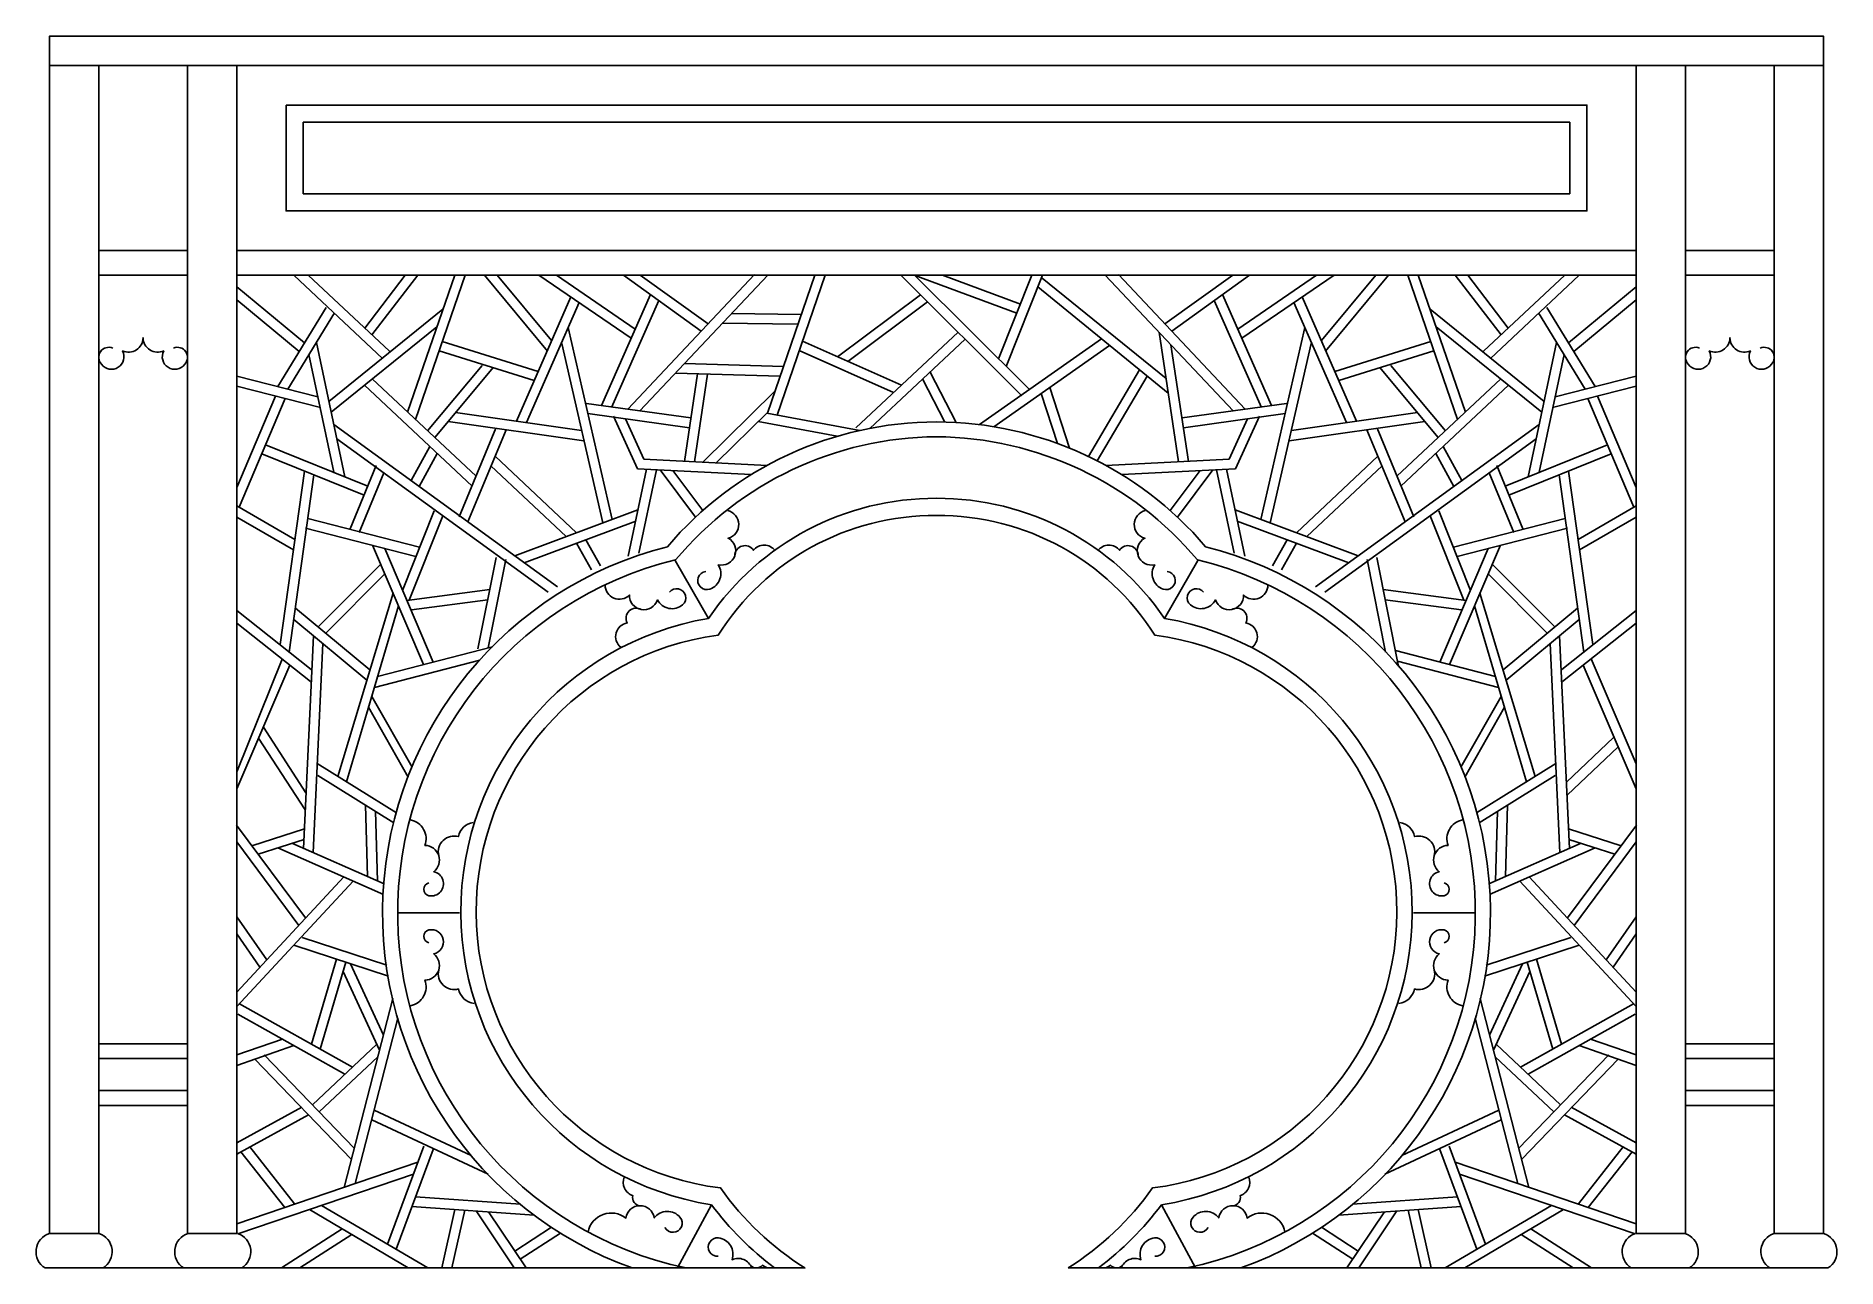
# Model space of a CAD drawing. Header units: metres. Extents: x 168 to 3822, y 1003 to 3503.
import ezdxf

# ---------------------------------------------------------------- set-up
doc = ezdxf.new("R2010")
doc.units = ezdxf.units.M
for name, color, linetype in [('3', 3, 'Continuous'), ('4', 4, 'Continuous'), ('7', 7, 'Continuous')]:
    doc.layers.add(name, color=color, linetype=linetype)

msp = doc.modelspace()

# ---------------------------------------------------------------- linework, layer by layer
at = {"layer": '3'}
for p, q in [((691.71, 3016.77), (871.02, 2848.74)), ((719.79, 3017.87), (884.69, 2863.33)), ((917.02, 3017.87), (834.63, 2910.25)), ((942.21, 3017.87), (849.29, 2896.51)), ((1017.29, 3017.87), (921.52, 2739.8)), ((1038.45, 3017.87), (937.51, 2724.8)), ((1077.77, 3017.87), (1205.67, 2863.33)), ((1103.73, 3017.87), (1213.9, 2884.75)), ((1188.33, 3017.87), (1375.59, 2889.42)), ((1223.69, 3017.87), (1383.83, 2908.02)), ((1359.61, 3017.87), (1517.64, 2903.88)), ((1368.55, 2745.57), (1625.71, 3018.63)), ((1392.86, 2742.21), (1652.47, 3017.87)), ((1393.8, 3017.87), (1531.47, 2918.56)), ((1747.82, 3017.87), (1651.79, 2737.23)), ((1768.95, 3017.87), (1671.67, 2733.56)), ((1922.35, 3017.87), (2167.91, 2772.6)), ((1949.69, 3017.87), (2157.77, 2940.44)), ((1950.65, 3017.87), (2182.05, 2786.75)), ((2007.03, 3017.87), (2165.15, 2959.04)), ((2188.5, 3017.87), (2120.98, 2847.74)), ((2210.02, 3017.87), (2136.39, 2832.35)), ((2209.74, 3011.72), (2460.98, 2807.6)), ((2597.14, 2742.21), (2337.53, 3017.87)), ((2621.45, 2745.57), (2364.29, 3018.63)), ((2596.2, 3017.87), (2458.53, 2918.56)), ((2630.39, 3017.87), (2472.36, 2903.88)), ((2766.31, 3017.87), (2606.17, 2908.02)), ((2801.67, 3017.87), (2614.41, 2889.42)), ((2886.27, 3017.87), (2776.1, 2884.75)), ((2912.23, 3017.87), (2784.33, 2863.33)), ((2951.55, 3017.87), (3052.49, 2724.8)), ((2972.71, 3017.87), (3068.48, 2739.8)), ((3047.79, 3017.87), (3140.71, 2896.51)), ((3072.98, 3017.87), (3155.37, 2910.25)), ((3270.21, 3017.87), (3105.31, 2863.33)), ((3298.29, 3016.77), (3118.98, 2848.74)), ((575, 2993.67), (712.38, 2879.97)), ((575, 2967.7), (701.83, 2862.74)), ((1252.76, 2973.68), (1142.45, 2721.2)), ((1269.55, 2962.16), (1163.01, 2718.29)), ((1414.83, 2978.04), (1315.16, 2752.94)), ((1431.41, 2966.08), (1335.37, 2749.18)), ((1962.53, 2977.74), (1793.9, 2851.89)), ((1976.83, 2963.45), (1814.87, 2842.59)), ((2200.37, 2993.56), (2465.4, 2778.23)), ((2558.59, 2966.08), (2654.63, 2749.18)), ((2575.17, 2978.04), (2674.84, 2752.94)), ((2720.45, 2962.16), (2826.99, 2718.29)), ((2737.24, 2973.68), (2847.55, 2721.2)), ((3415, 2993.67), (3277.62, 2879.97)), ((3415, 2967.7), (3288.17, 2862.74)), ((756.3, 2951.77), (658.28, 2791.56)), ((773.36, 2941.33), (678.56, 2786.39)), ((762.08, 2761.34), (993.34, 2948.34)), ((1578.8, 2939.65), (1720.5, 2938.04)), ((3227.92, 2761.34), (2996.66, 2948.34)), ((3216.64, 2941.33), (3311.44, 2786.39)), ((3233.7, 2951.77), (3331.72, 2791.56)), ((766.75, 2739.4), (981.07, 2912.69)), ((1247.46, 2911.59), (1336.79, 2521.81)), ((1560.16, 2919.86), (1713.68, 2918.12)), ((2038.74, 2901.62), (1831.26, 2707.45)), ((2052.9, 2887.47), (1859.77, 2706.74)), ((2330.07, 2888.18), (2082.55, 2714.28)), ((2446.76, 2901.89), (2486.42, 2638.76)), ((2742.54, 2911.59), (2653.21, 2521.81)), ((3223.25, 2739.4), (3008.93, 2912.69)), ((721.41, 2856.42), (772.22, 2617.47)), ((736.59, 2881.22), (794.59, 2608.44)), ((985.56, 2864.33), (1178.5, 2803.7)), ((992.08, 2883.24), (1186.55, 2822.13)), ((1234.45, 2878.81), (1317.88, 2514.78)), ((1716.44, 2864.4), (1908.07, 2779.33)), ((1722.94, 2883.39), (1923.93, 2794.17)), ((2346.21, 2875.08), (2111.4, 2710.11)), ((2470.84, 2876.32), (2506.49, 2639.78)), ((2755.55, 2878.81), (2672.12, 2514.78)), ((2997.92, 2883.24), (2803.45, 2822.13)), ((3004.44, 2864.33), (2811.5, 2803.7)), ((3253.41, 2881.22), (3195.41, 2608.44)), ((3268.59, 2856.42), (3217.78, 2617.47)), ((1072.85, 2834.59), (962.17, 2701.92)), ((1095.02, 2829.93), (977.53, 2689.11)), ((1465.05, 2818.87), (1677.9, 2812.56)), ((1483.39, 2838.34), (1684.34, 2832.38)), ((1510.3, 2817.53), (1483.51, 2639.78)), ((1530.43, 2816.93), (1503.58, 2638.76)), ((1981.94, 2821.07), (2035.09, 2718.56)), ((2407, 2825.68), (2303.13, 2649.85)), ((2894.98, 2829.93), (3012.47, 2689.11)), ((2917.15, 2834.59), (3027.83, 2701.92)), ((575, 2812.8), (739.62, 2770.82)), ((575, 2792.16), (744.72, 2748.87)), ((834.38, 2794.09), (1052.93, 2589.16)), ((849.67, 2807.16), (1060.5, 2609.48)), ((1667.11, 2782.01), (1520.98, 2637.87)), ((1966.77, 2806.87), (2012.07, 2719.49)), ((2207.59, 2777.69), (2240.7, 2676.09)), ((2224.7, 2789.71), (2264.77, 2666.79)), ((2422.7, 2812.93), (2321.11, 2640.96)), ((3140.33, 2807.16), (2929.5, 2609.48)), ((3155.62, 2794.09), (2937.07, 2589.16)), ((3415, 2792.16), (3245.28, 2748.87)), ((3415, 2812.8), (3250.38, 2770.82)), ((653.33, 2772.18), (575, 2586.35)), ((672.91, 2767.12), (579.93, 2546.55)), ((1284.4, 2757.19), (1496.78, 2727.86)), ((2705.6, 2757.19), (2493.22, 2727.86)), ((3317.09, 2767.12), (3410.07, 2546.55)), ((3336.67, 2772.18), (3415, 2586.35)), ((772.01, 2714.62), (1225.56, 2385.36)), ((1003.81, 2720.6), (1279.65, 2681.59)), ((1018.88, 2738.67), (1274.86, 2702.47)), ((1100.93, 2706.87), (1026.37, 2527.25)), ((1287.57, 2736.57), (1493.8, 2708.08)), ((1339.83, 2731.38), (1388.02, 2624.6)), ((1364.21, 2725.98), (1401.22, 2643.95)), ((1652.6, 2739.61), (1548.06, 2636.5)), ((1633.07, 2720.34), (1793.72, 2690.72)), ((1650.44, 2737.48), (1839.72, 2702.57)), ((2702.43, 2736.57), (2496.2, 2708.08)), ((2625.79, 2725.98), (2588.78, 2643.95)), ((2650.17, 2731.38), (2601.98, 2624.6)), ((2986.19, 2720.6), (2710.35, 2681.59)), ((2971.12, 2738.67), (2715.14, 2702.47)), ((3217.99, 2714.62), (2764.44, 2385.36)), ((2889.07, 2706.87), (2963.63, 2527.25)), ((633.44, 2673.51), (840.96, 2589.72)), ((778.23, 2685.39), (1206.8, 2374.27)), ((966.95, 2669.78), (929, 2600.66)), ((1121.39, 2703.98), (1043.88, 2517.26)), ((3211.77, 2685.39), (2783.2, 2374.27)), ((2868.61, 2703.98), (2946.12, 2517.26)), ((3023.05, 2669.78), (3061, 2600.66)), ((3356.56, 2673.51), (3149.04, 2589.72)), ((625.67, 2655.08), (833.3, 2571.24)), ((982.01, 2655.66), (945.31, 2588.81)), ((1099.11, 2650.32), (1264.45, 2494.9)), ((1401.22, 2643.95), (1651.34, 2631.25)), ((2588.78, 2643.95), (2338.66, 2631.25)), ((2890.89, 2650.32), (2725.55, 2494.9)), ((3007.99, 2655.66), (3044.69, 2588.81)), ((3364.33, 2655.08), (3156.7, 2571.24)), ((712.46, 2620.03), (663.41, 2268.19)), ((731.58, 2612.31), (681.43, 2252.58)), ((858.13, 2631.17), (805, 2502.93)), ((873.57, 2616.18), (823.48, 2495.27)), ((1090.92, 2630.58), (1243.53, 2487.11)), ((1406.53, 2623.66), (1369.22, 2447.25)), ((1388.02, 2624.6), (1619.04, 2612.87)), ((1426.76, 2622.63), (1390.98, 2453.48)), ((1434.26, 2622.25), (1505.68, 2526.18)), ((1460.15, 2620.94), (1520.54, 2539.71)), ((2601.98, 2624.6), (2370.96, 2612.87)), ((2529.85, 2620.94), (2469.46, 2539.71)), ((2555.74, 2622.25), (2484.32, 2526.18)), ((2563.24, 2622.63), (2599.02, 2453.48)), ((2583.47, 2623.66), (2620.78, 2447.25)), ((2899.08, 2630.58), (2746.47, 2487.11)), ((3116.43, 2616.18), (3166.52, 2495.27)), ((3131.87, 2631.17), (3185, 2502.93)), ((3258.42, 2612.31), (3308.57, 2252.58)), ((3277.54, 2620.03), (3326.59, 2268.19)), ((575, 2549.39), (693.12, 2481.26)), ((575, 2526.3), (690.14, 2459.89)), ((719.19, 2523.59), (946.07, 2465.32)), ((975.42, 2539.59), (911.56, 2378)), ((992.94, 2529.52), (925.2, 2358.09)), ((1138.99, 2448.21), (1389.11, 2541.28)), ((2851.01, 2448.21), (2600.89, 2541.28)), ((2997.06, 2529.52), (3064.8, 2358.09)), ((3014.58, 2539.59), (3078.44, 2378)), ((3270.81, 2523.59), (3043.93, 2465.32)), ((3415, 2549.39), (3296.88, 2481.26)), ((3415, 2526.3), (3299.86, 2459.89)), ((714.21, 2504.22), (938.66, 2446.57)), ((1158.42, 2434.1), (1384.98, 2518.41)), ((2831.58, 2434.1), (2605.02, 2518.41)), ((3275.79, 2504.22), (3051.34, 2446.57)), ((850.76, 2469.86), (953.85, 2227.45)), ((875.5, 2462.79), (973.44, 2232.5)), ((1264.15, 2473.45), (1294.77, 2419.94)), ((1283.15, 2480.52), (1313.38, 2427.67)), ((2706.85, 2480.52), (2676.62, 2427.67)), ((2725.85, 2473.45), (2695.23, 2419.94)), ((3114.5, 2462.79), (3016.56, 2232.5)), ((3139.24, 2469.86), (3036.15, 2227.45)), ((867.25, 2431.08), (739.98, 2303.95)), ((1101.6, 2444.52), (1064.45, 2259.01)), ((1121.21, 2440.59), (1085.32, 2261.34)), ((2868.79, 2440.59), (2906.42, 2252.66)), ((2888.4, 2444.52), (2932.6, 2223.76)), ((3122.75, 2431.08), (3250.02, 2303.95)), ((875.69, 2411.24), (755.46, 2291.14)), ((920.3, 2357.44), (1088.59, 2379.56)), ((3069.7, 2357.44), (2901.41, 2379.56)), ((3114.31, 2411.24), (3234.54, 2291.14)), ((693.9, 2342.06), (845.37, 2216.77)), ((892.13, 2372.59), (780.44, 2000.4)), ((903.13, 2346.72), (797.68, 1989.71)), ((929.33, 2338.46), (1084.44, 2358.84)), ((3060.67, 2338.46), (2905.56, 2358.84)), ((3086.87, 2346.72), (3192.32, 1989.71)), ((3097.87, 2372.59), (3209.56, 2000.4)), ((3296.1, 2342.06), (3144.63, 2216.77)), ((575, 2336.79), (726.21, 2217.14)), ((575, 2311.29), (724.73, 2192.81)), ((690.66, 2318.79), (839.13, 2195.98)), ((3299.34, 2318.79), (3150.87, 2195.98)), ((3415, 2336.79), (3263.79, 2217.14)), ((3415, 2311.29), (3265.27, 2192.81)), ((730.4, 2285.92), (710.22, 1854.4)), ((749.48, 2270.14), (729.75, 1846.05)), ((3240.52, 2270.14), (3260.25, 1846.05)), ((3259.6, 2285.92), (3279.78, 1854.4)), ((667.2, 2238.33), (575, 2009.41)), ((1068.47, 2236.34), (854.21, 2181.12)), ((1094.27, 2263.65), (860.82, 2203.47)), ((2926.19, 2255.8), (3129.18, 2203.47)), ((2930.55, 2234.02), (3135.79, 2181.12)), ((3323.34, 2238.76), (3415, 2025.65)), ((682.9, 2225.91), (575, 1975.03)), ((3307.1, 2225.91), (3415, 1975.03)), ((848.79, 2162.76), (931.08, 2019.21)), ((3141.21, 2162.76), (3058.92, 2019.21)), ((842.27, 2140.69), (923.02, 1999.14)), ((3147.73, 2140.69), (3066.98, 1999.14)), ((628.95, 2100.47), (715.47, 1966.79)), ((619.44, 2078.35), (713.87, 1932.47)), ((3368.7, 2079.19), (3273.49, 1989.01)), ((3378.18, 2060.63), (3274.72, 1962.63)), ((738.15, 2026.62), (899.21, 1926.76)), ((3251.85, 2026.62), (3090.79, 1926.76)), ((739.26, 2002.39), (893.94, 1906.5)), ((3250.74, 2002.39), (3096.06, 1906.5)), ((836.28, 1942.24), (840.44, 1797.02)), ((3153.72, 1942.24), (3149.56, 1797.02)), ((574.79, 1901.33), (714.25, 1713.39)), ((856.65, 1929.62), (860.7, 1788.09)), ((3133.35, 1929.62), (3129.3, 1788.09)), ((3415.21, 1901.33), (3275.75, 1713.39)), ((575, 1867.48), (700.72, 1698.06)), ((605.7, 1859.68), (712.61, 1893.76)), ((618.29, 1842.7), (712.04, 1872.58)), ((687.04, 1864.61), (874.06, 1782.2)), ((3302.96, 1864.61), (3115.94, 1782.2)), ((3384.3, 1859.68), (3277.39, 1893.76)), ((3371.71, 1842.7), (3277.96, 1872.58)), ((3415, 1867.48), (3289.28, 1698.06)), ((658.26, 1855.44), (872.73, 1760.93)), ((3331.74, 1855.44), (3117.27, 1760.93)), ((792.13, 1796.45), (575, 1562.73)), ((3197.87, 1796.45), (3415, 1562.73)), ((811.5, 1787.91), (575, 1533.35)), ((3178.5, 1787.91), (3415, 1533.35)), ((575, 1715.62), (636.07, 1628.47)), ((3415, 1715.62), (3353.93, 1628.47)), ((575, 1680.77), (622.15, 1613.49)), ((690.85, 1658.05), (882.73, 1594.89)), ((707.61, 1673.59), (879.28, 1617.08)), ((3299.15, 1658.05), (3107.27, 1594.89)), ((3282.39, 1673.59), (3110.72, 1617.08)), ((3415, 1680.77), (3367.85, 1613.49)), ((777.25, 1629.61), (726.58, 1457.05)), ((796.26, 1623.35), (744.47, 1447)), ((805.53, 1620.3), (872.59, 1475.53)), ((3184.47, 1620.3), (3117.41, 1475.53)), ((3193.74, 1623.35), (3245.53, 1447)), ((3212.75, 1629.61), (3263.42, 1457.05)), ((790.76, 1604.61), (864.7, 1444.99)), ((3199.24, 1604.61), (3125.3, 1444.99)), ((580.41, 1539.17), (809.74, 1410.33)), ((891.8, 1549.83), (792.7, 1166.52)), ((3098.2, 1549.83), (3197.3, 1166.52)), ((3409.59, 1539.17), (3180.26, 1410.33)), ((577, 1518.15), (794.48, 1395.96)), ((902.19, 1510.09), (815.35, 1174.21)), ((3087.81, 1510.09), (3174.65, 1174.21)), ((3413, 1518.15), (3195.52, 1395.96)), ((575, 1435.08), (667.65, 1467.22)), ((3415, 1435.08), (3322.35, 1467.22)), ((575, 1413.92), (690.95, 1454.13)), ((611.38, 1426.53), (807.46, 1223.6)), ((630.37, 1435.65), (814.11, 1245.5)), ((859.2, 1456.87), (728.62, 1333.97)), ((861.14, 1431.24), (742.52, 1319.59)), ((3128.86, 1431.24), (3247.48, 1319.59)), ((3130.8, 1456.87), (3261.38, 1333.97)), ((3359.63, 1435.65), (3175.89, 1245.5)), ((3378.62, 1426.53), (3182.54, 1223.6)), ((3415, 1413.92), (3299.05, 1454.13)), ((707.08, 1329.36), (575, 1256.81)), ((853.9, 1323.31), (1050.96, 1231.21)), ((3136.1, 1323.31), (2939.04, 1231.21)), ((3282.92, 1329.36), (3415, 1256.81)), ((720.3, 1313.81), (575, 1233.99)), ((848.8, 1303.61), (1085.03, 1193.21)), ((3141.2, 1303.61), (2904.97, 1193.21)), ((3269.7, 1313.81), (3415, 1233.99)), ((601.33, 1248.45), (692.36, 1132.74)), ((954.74, 1250.25), (880.81, 1051.1)), ((973.49, 1243.29), (898.31, 1040.77)), ((3016.51, 1243.29), (3091.69, 1040.77)), ((3035.26, 1250.25), (3109.19, 1051.1)), ((3388.67, 1248.45), (3297.64, 1132.74)), ((942.53, 1217.37), (575, 1092.65)), ((583.56, 1238.69), (672.44, 1125.71)), ((3047.47, 1217.37), (3415, 1092.65)), ((3406.44, 1238.69), (3317.56, 1125.71)), ((933.56, 1193.2), (579.46, 1073.04)), ((3056.44, 1193.2), (3410.54, 1073.04)), ((937.85, 1147.3), (1150.57, 1132.39)), ((3052.15, 1147.3), (2839.43, 1132.39)), ((722.28, 1121.51), (923.15, 1002.87)), ((747.26, 1129.98), (962.48, 1002.87)), ((930.6, 1127.76), (1178.55, 1110.38)), ((1017.68, 1121.65), (991.25, 1002.87)), ((1037.86, 1120.24), (1011.74, 1002.87)), ((1060.68, 1118.64), (1137.95, 1002.87)), ((1085.91, 1116.87), (1162, 1002.87)), ((3059.4, 1127.76), (2811.45, 1110.38)), ((2904.09, 1116.87), (2828, 1002.87)), ((2929.32, 1118.64), (2852.05, 1002.87)), ((2952.14, 1120.24), (2978.26, 1002.87)), ((2972.32, 1121.65), (2998.75, 1002.87)), ((3242.74, 1129.98), (3027.52, 1002.87)), ((3267.72, 1121.51), (3066.85, 1002.87)), ((788.93, 1082.14), (665.71, 1002.87)), ((808.2, 1070.76), (702.68, 1002.87)), ((1213.64, 1085.57), (1139.05, 1037.25)), ((1232.07, 1073.68), (1150.16, 1020.61)), ((2757.93, 1073.68), (2839.84, 1020.61)), ((2776.36, 1085.57), (2850.95, 1037.25)), ((3181.8, 1070.76), (3287.32, 1002.87)), ((3201.07, 1082.14), (3324.29, 1002.87))]:
    msp.add_line(p, q, dxfattribs=at)
msp.add_lwpolyline([(710, 3327.87), (3280, 3327.87), (3280, 3182.87), (710, 3182.87)], close=True, dxfattribs=at)
for points in [[(2503.04, 1002.87, 0.8), (2524.42, 2439.7, 0.22), (1994.84, 2689.71, 0.22), (1465.58, 2439.7, 0.8), (1486.96, 1002.87, 0.74)], [(1994.97, 2564.71, 0.25), (1532.56, 2321.04, 0.85), (1538.35, 1131.16, 0.07), (1666.51, 1002.87, 0.07)], [(1995.03, 2564.71, -0.25), (2457.44, 2321.04, -0.85), (2451.65, 1131.16, -0.07), (2323.49, 1002.87, -0.07)]]:
    msp.add_lwpolyline(points, format="xyb", dxfattribs=at)
at = {"layer": '4'}
msp.add_lwpolyline([(2262.19, 1002.87), (3803.67, 1002.87, 0.65), (3795, 1072.87), (3795, 3502.87), (195, 3502.87), (195, 1072.87, 0.65), (186.33, 1002.87), (1727.81, 1002.87, -0.1), (1556.7, 1165.32, -0.88), (1552.05, 2287.12, -0.26), (1995, 2529.71, -0.26), (2437.95, 2287.12, -0.88), (2433.3, 1165.32, -0.1)], format="xyb", close=True, dxfattribs=at)
at = {"layer": '7'}
for p, q in [((195, 3442.87), (3795, 3442.87)), ((295, 1072.87), (295, 3442.87)), ((475, 1072.87), (475, 3442.87)), ((575, 1072.87), (575, 3442.87)), ((3415, 1072.87), (3415, 3442.87)), ((3515, 1072.87), (3515, 3442.87)), ((3695, 1072.87), (3695, 3442.87)), ((295, 3067.87), (475, 3067.87)), ((575, 3067.87), (3415, 3067.87)), ((3695, 3067.87), (3515, 3067.87)), ((3515, 3067.87), (3695, 3067.87)), ((295, 3017.87), (475, 3017.87)), ((575, 3017.87), (3415, 3017.87)), ((3695, 3017.87), (3515, 3017.87)), ((3515, 3017.87), (3695, 3017.87)), ((1464.81, 2438.75), (1532.56, 2321.04)), ((2525.19, 2438.75), (2457.44, 2321.04)), ((1026.88, 1723.63), (901.88, 1723.63)), ((2963.12, 1723.63), (3088.12, 1723.63)), ((295, 1457.87), (475, 1457.87)), ((295, 1427.87), (475, 1427.87)), ((3695, 1457.87), (3515, 1457.87)), ((3695, 1427.87), (3515, 1427.87)), ((295, 1362.87), (475, 1362.87)), ((3695, 1362.87), (3515, 1362.87)), ((295, 1332.87), (475, 1332.87)), ((3695, 1332.87), (3515, 1332.87)), ((1538.35, 1131.16), (1469.41, 1002.87)), ((2451.65, 1131.16), (2520.59, 1002.87)), ((195, 1072.87), (295, 1072.87)), ((475, 1072.87), (575, 1072.87)), ((3515, 1072.87), (3415, 1072.87)), ((3795, 1072.87), (3695, 1072.87))]:
    msp.add_line(p, q, dxfattribs=at)
msp.add_lwpolyline([(675, 3362.87), (3315, 3362.87), (3315, 3147.87), (675, 3147.87)], close=True, dxfattribs=at)
for points in [[(323.19, 2869.74, 0.81), (300.65, 2836.66, 0.92), (343.21, 2863.87, 0.54), (385, 2890.48, 0.54), (426.79, 2863.87, 0.92), (469.35, 2836.66, 0.81), (446.81, 2869.74)], [(3666.81, 2869.74, -0.81), (3689.35, 2836.66, -0.92), (3646.79, 2863.87, -0.54), (3605, 2890.48, -0.54), (3563.21, 2863.87, -0.92), (3520.65, 2836.66, -0.81), (3543.19, 2869.74)], [(2612.43, 1002.87, 0.74), (2541.16, 2466.45, 0.22), (1994.83, 2719.71, 0.22), (1448.84, 2466.45, 0.74), (1377.57, 1002.87)], [(1526.61, 2416.55, 1.11), (1535.15, 2380.52, 0.48), (1552.24, 2429.83, 0.87), (1572.18, 2483.87, 0.79), (1571.23, 2539.82)], [(2463.39, 2416.55, -1.11), (2454.85, 2380.52, -0.48), (2437.76, 2429.83, -0.87), (2417.82, 2483.87, -0.79), (2418.77, 2539.82)], [(1667.27, 2458.81, 0.49), (1623.44, 2459.22, 0.75), (1585.69, 2448.19)], [(2322.73, 2458.81, -0.49), (2366.56, 2459.22, -0.75), (2404.31, 2448.19)], [(1452.96, 2374.16, -1.11), (1479.83, 2348.68, -0.48), (1428.61, 2358.67, -0.87), (1371.86, 2368.57, -0.68), (1322.58, 2389.12, -0.68)], [(2537.04, 2374.16, 1.11), (2510.17, 2348.68, 0.48), (2561.39, 2358.67, 0.87), (2618.14, 2368.57, 0.68), (2667.42, 2389.12, 0.68)], [(1354.25, 2262.44, -0.65), (1367.43, 2311.86, -0.75), (1395.93, 2338.97)], [(2635.75, 2262.44, 0.65), (2622.57, 2311.86, 0.75), (2594.07, 2338.97)], [(964.96, 1784.25, 0.82), (964.96, 1758.35, 1), (974.68, 1806.91, 0.71), (956.86, 1860.33, 0.46), (927.69, 1912.13, 0.46)], [(1054.6, 1907.19, 0.31), (1024.92, 1878.14, 0.57), (984.74, 1839.96)], [(2935.4, 1907.19, -0.31), (2965.08, 1878.14, -0.57), (3005.26, 1839.96)], [(3025.04, 1784.25, -0.82), (3025.04, 1758.35, -1), (3015.32, 1806.91, -0.71), (3033.14, 1860.33, -0.46), (3062.31, 1912.13, -0.46)], [(964.96, 1663.01, -0.82), (964.96, 1688.91, -1), (974.68, 1640.35, -0.71), (956.86, 1586.93, -0.46), (927.69, 1535.13, -0.46)], [(3025.04, 1663.01, 0.82), (3025.04, 1688.91, 1), (3015.32, 1640.35, 0.71), (3033.14, 1586.93, 0.46), (3062.31, 1535.13, 0.46)], [(1056.57, 1539.77, -0.32), (1024.92, 1569.12, -0.57), (984.74, 1607.31)], [(2933.43, 1539.77, 0.32), (2965.08, 1569.12, 0.57), (3005.26, 1607.31)], [(1361.32, 1187.11, 0.43), (1378.94, 1149.63, 0.47), (1393.3, 1129.25)], [(2628.68, 1187.11, -0.43), (2611.06, 1149.63, -0.47), (2596.7, 1129.25)], [(1443.78, 1085.17, 1.11), (1474.46, 1105.9, 0.48), (1422.3, 1104.45, 0.87), (1364.69, 1104, 0.56), (1287.78, 1075.94, 0.5)], [(2546.22, 1085.17, -1.11), (2515.54, 1105.9, -0.48), (2567.7, 1104.45, -0.87), (2625.31, 1104, -0.56), (2702.22, 1075.94, -0.5)], [(1552.18, 1026.91, -1.11), (1552.53, 1063.94, -0.48), (1580.12, 1019.65, -0.44), (1619.88, 1002.87, -0.44)], [(2437.82, 1026.91, 1.11), (2437.47, 1063.94, 0.48), (2409.88, 1019.65, 0.44), (2370.12, 1002.87, 0.44)], [(1653.41, 1002.87, -0.12), (1641.71, 1008.42, -0.47), (1616.8, 1009.14)], [(2336.59, 1002.87, 0.12), (2348.29, 1008.42, 0.47), (2373.2, 1009.14)]]:
    msp.add_lwpolyline(points, format="xyb", dxfattribs=at)
for centre, start, end in [((283.57, 1035.92), 301.31, 72.81), ((487.77, 1035.92), 107.19, 238.69), ((564.91, 1035.92), 301.31, 72.81), ((3425.09, 1035.92), 107.19, 238.69), ((3502.23, 1035.92), 301.31, 72.81), ((3706.43, 1035.92), 107.19, 238.69)]:
    msp.add_arc(centre, 38.68, start, end, dxfattribs=at)

doc.saveas('drawing.dxf')
